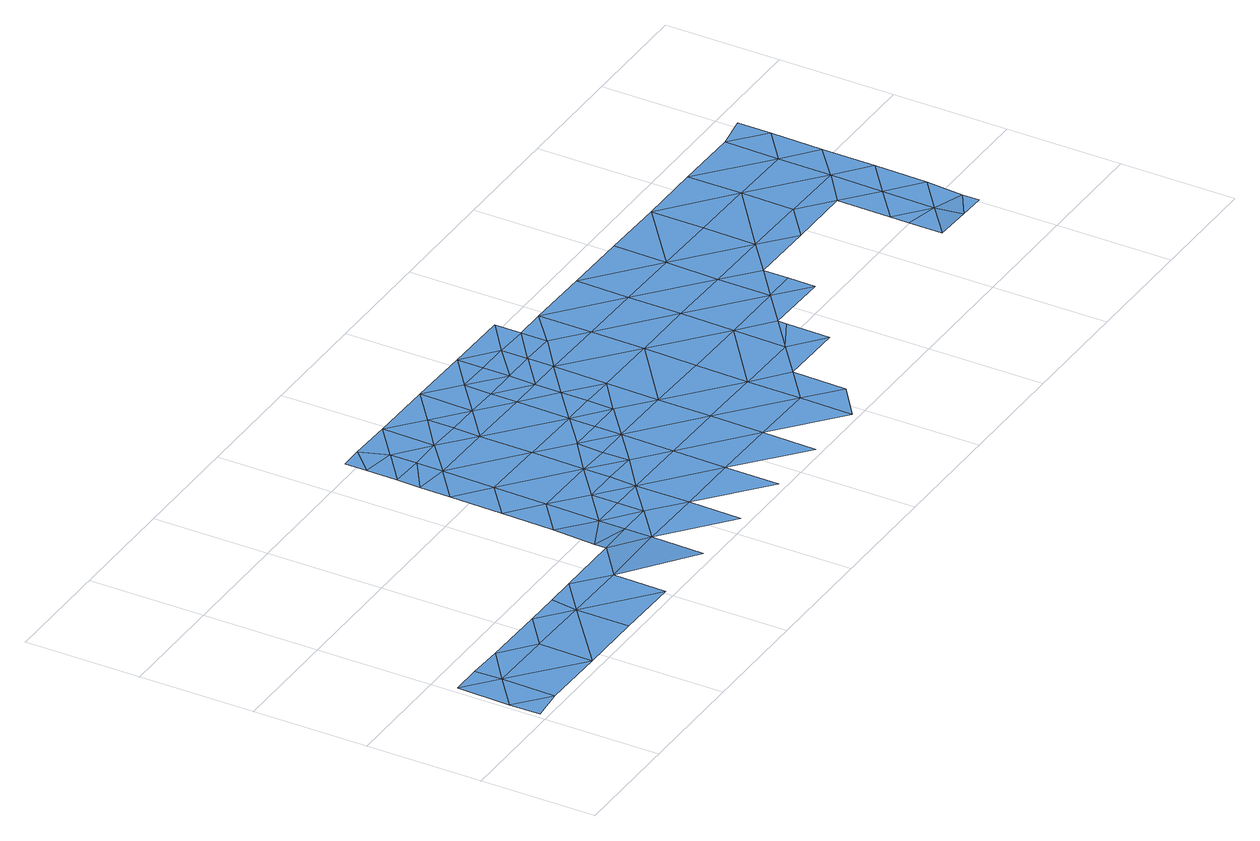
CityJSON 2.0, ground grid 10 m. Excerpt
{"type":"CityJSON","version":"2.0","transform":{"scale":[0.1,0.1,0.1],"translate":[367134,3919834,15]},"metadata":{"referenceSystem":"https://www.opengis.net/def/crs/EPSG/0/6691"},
"CityObjects":{
"waterbody1":{"type":"WaterBody","attributes":{"name":"9","class":"1140","function":"1","WaterBodyRiverFloodingRiskAttribute.description":"5","WaterBodyRiverFloodingRiskAttribute.rankOrg":"1","WaterBodyRiverFloodingRiskAttribute.adminType":"2","WaterBodyRiverFloodingRiskAttribute.scale":"L1"},"geometry":[{"type":"MultiSurface","lod":"1","boundaries":[[[0,1,2]],[[3,2,4]],[[2,1,4]],[[4,5,3]],[[4,1,6]],[[5,4,7]],[[4,8,7]],[[4,6,8]],[[8,9,7]],[[8,6,10]],[[10,6,11]],[[8,10,9]],[[10,12,9]],[[10,11,13]],[[12,10,14]],[[15,10,13]],[[14,10,15]],[[14,15,16]],[[17,18,15]],[[15,18,16]],[[19,16,18]],[[18,20,19]],[[21,20,18]],[[18,22,21]],[[21,23,20]],[[23,24,25]],[[25,20,23]],[[26,24,23]],[[21,27,23]],[[28,26,23]],[[27,21,29]],[[23,30,28]],[[23,27,30]],[[31,32,33]],[[31,28,32]],[[28,30,32]],[[27,34,30]],[[35,34,27]],[[36,33,32]],[[30,37,32]],[[38,36,32]],[[37,30,34]],[[39,32,37]],[[38,32,39]],[[34,40,37]],[[41,42,43]],[[41,38,39]],[[43,38,41]],[[41,44,42]],[[34,45,40]],[[40,46,37]],[[47,48,49]],[[49,42,44]],[[39,37,46]],[[47,49,44]],[[46,50,39]],[[39,51,41]],[[40,45,52]],[[53,46,40]],[[52,53,40]],[[44,54,47]],[[44,41,51]],[[39,50,51]],[[55,54,44]],[[44,51,55]],[[56,57,46]],[[57,51,50]],[[46,53,56]],[[55,58,54]],[[50,46,57]],[[59,54,58]],[[60,55,51]],[[53,61,56]],[[51,57,60]],[[56,62,57]],[[63,56,61]],[[58,55,64]],[[55,60,64]],[[56,63,62]],[[64,65,58]],[[66,60,57]],[[62,66,57]],[[60,67,64]],[[68,65,64]],[[67,60,66]],[[62,69,66]],[[68,64,67]],[[68,70,65]],[[71,67,66]],[[72,66,69]],[[71,66,72]],[[67,73,68]],[[67,71,73]],[[73,74,68]],[[68,75,70]],[[71,76,73]],[[68,74,75]],[[76,77,73]],[[78,74,73]],[[78,73,77]],[[75,74,78]],[[76,79,77]],[[80,81,82]],[[83,81,80]],[[75,78,84]],[[85,82,81]],[[86,78,77]],[[79,86,77]],[[85,87,79]],[[85,81,87]],[[88,84,78]],[[89,81,83]],[[89,83,90]],[[79,87,86]],[[87,81,91]],[[91,81,89]],[[78,86,88]],[[88,92,84]],[[87,93,86]],[[87,91,93]],[[93,94,86]],[[86,94,88]],[[95,92,88]],[[94,95,88]],[[96,92,95]]]}]},
"waterbody2":{"type":"WaterBody","attributes":{"name":"9","class":"1140","function":"1","WaterBodyRiverFloodingRiskAttribute.description":"5","WaterBodyRiverFloodingRiskAttribute.rankOrg":"2","WaterBodyRiverFloodingRiskAttribute.adminType":"2","WaterBodyRiverFloodingRiskAttribute.scale":"L1"},"geometry":[{"type":"MultiSurface","lod":"1","boundaries":[[[48,97,49]],[[97,98,99]],[[99,100,101]],[[43,101,38]],[[102,103,104]],[[16,19,105]],[[105,19,106]],[[105,106,107]],[[107,106,108]],[[107,108,109]],[[31,33,110]],[[36,38,101]],[[101,100,111]],[[111,33,101]],[[33,36,101]],[[26,110,24]],[[20,25,106]],[[25,24,106]],[[26,28,110]],[[31,110,28]],[[103,100,104]],[[108,106,24]],[[19,20,106]],[[112,102,113]],[[98,114,100]],[[98,100,99]],[[115,108,110]],[[115,110,111]],[[108,24,110]],[[103,115,111]],[[115,103,116]],[[115,109,108]],[[109,115,116]],[[102,112,103]],[[116,103,112]],[[114,104,100]],[[43,42,101]],[[42,99,101]],[[42,49,99]],[[49,97,99]],[[111,110,33]],[[103,111,100]]]}]},
"waterbody3":{"type":"WaterBody","attributes":{"name":"9","class":"1140","function":"1","WaterBodyRiverFloodingRiskAttribute.description":"5","WaterBodyRiverFloodingRiskAttribute.rankOrg":"1","WaterBodyRiverFloodingRiskAttribute.adminType":"2","WaterBodyRiverFloodingRiskAttribute.scale":"L1"},"geometry":[{"type":"MultiSurface","lod":"1","boundaries":[[[117,118,98]],[[117,98,119]],[[120,121,113]],[[113,102,120]],[[121,122,123]],[[120,104,124]],[[117,124,118]],[[117,119,125]],[[126,119,48]],[[97,48,119]],[[104,114,118]],[[102,104,120]],[[121,120,122]],[[118,124,104]],[[125,119,126]],[[119,98,97]],[[114,98,118]],[[124,122,120]]]}]},
"waterbody4":{"type":"WaterBody","attributes":{"name":"9","class":"1140","function":"1","WaterBodyRiverFloodingRiskAttribute.description":"5","WaterBodyRiverFloodingRiskAttribute.rankOrg":"2","WaterBodyRiverFloodingRiskAttribute.adminType":"2","WaterBodyRiverFloodingRiskAttribute.scale":"L1"},"geometry":[{"type":"MultiSurface","lod":"1","boundaries":[[[127,126,48]],[[126,127,125]],[[125,127,128]],[[59,128,127]],[[54,59,47]],[[47,59,127]],[[48,47,127]]]}]}
},
"vertices":[
[5,7,8],[33,10,8],[5,34,8],[6,80,8],[34,57,8],[33,80,8],[90,9,8],[63,79,8],[91,56,8],[119,78,8],[147,55,8],[147,9,8],[150,78,8],[203,8,8],[176,78,8],[204,54,8],[233,77,9],[260,7,11],[261,53,11],[261,76,11],[290,76,11],[318,52,11],[317,6,11],[318,99,11],[290,122,11],[290,99,11],[319,122,11],[374,52,11],[347,121,11],[374,5,11],[375,98,11],[347,144,11],[376,144,11],[348,167,11],[431,51,11],[430,4,11],[376,167,11],[432,97,11],[404,167,11],[432,143,11],[488,50,11],[433,189,11],[405,213,11],[405,190,11],[434,236,11],[487,4,11],[488,96,11],[434,259,11],[406,259,11],[405,236,11],[489,142,11],[490,188,11],[516,26,11],[517,73,11],[463,258,11],[491,235,11],[545,95,11],[546,141,11],[491,281,11],[463,281,11],[547,188,11],[573,72,11],[574,118,11],[574,110,11],[547,234,11],[548,280,11],[603,141,11],[603,187,11],[604,233,11],[631,117,11],[605,279,11],[631,163,11],[631,141,11],[660,186,11],[661,232,11],[661,278,11],[688,162,11],[717,185,11],[718,231,11],[745,162,11],[744,69,11],[772,92,11],[744,98,11],[777,69,10],[718,278,11],[744,115,11],[774,184,11],[773,138,11],[774,230,11],[800,83,10],[800,68,10],[801,115,11],[775,277,11],[802,161,11],[802,207,11],[803,253,11],[803,282,11],
[377,259,11],[349,260,11],[377,236,11],[320,237,11],[376,190,11],[264,261,11],[264,238,11],[292,261,11],[233,87,9],[261,99,11],[233,123,11],[262,146,11],[234,169,11],[319,145,11],[320,191,11],[235,242,11],[236,262,11],[321,260,11],[263,192,11],[235,215,11],
[350,306,11],[321,283,11],[378,283,11],[264,284,11],[236,289,11],[255,308,11],[236,308,11],[293,307,11],[406,305,11],[406,282,11],
[434,282,11],[463,304,11]
]}
